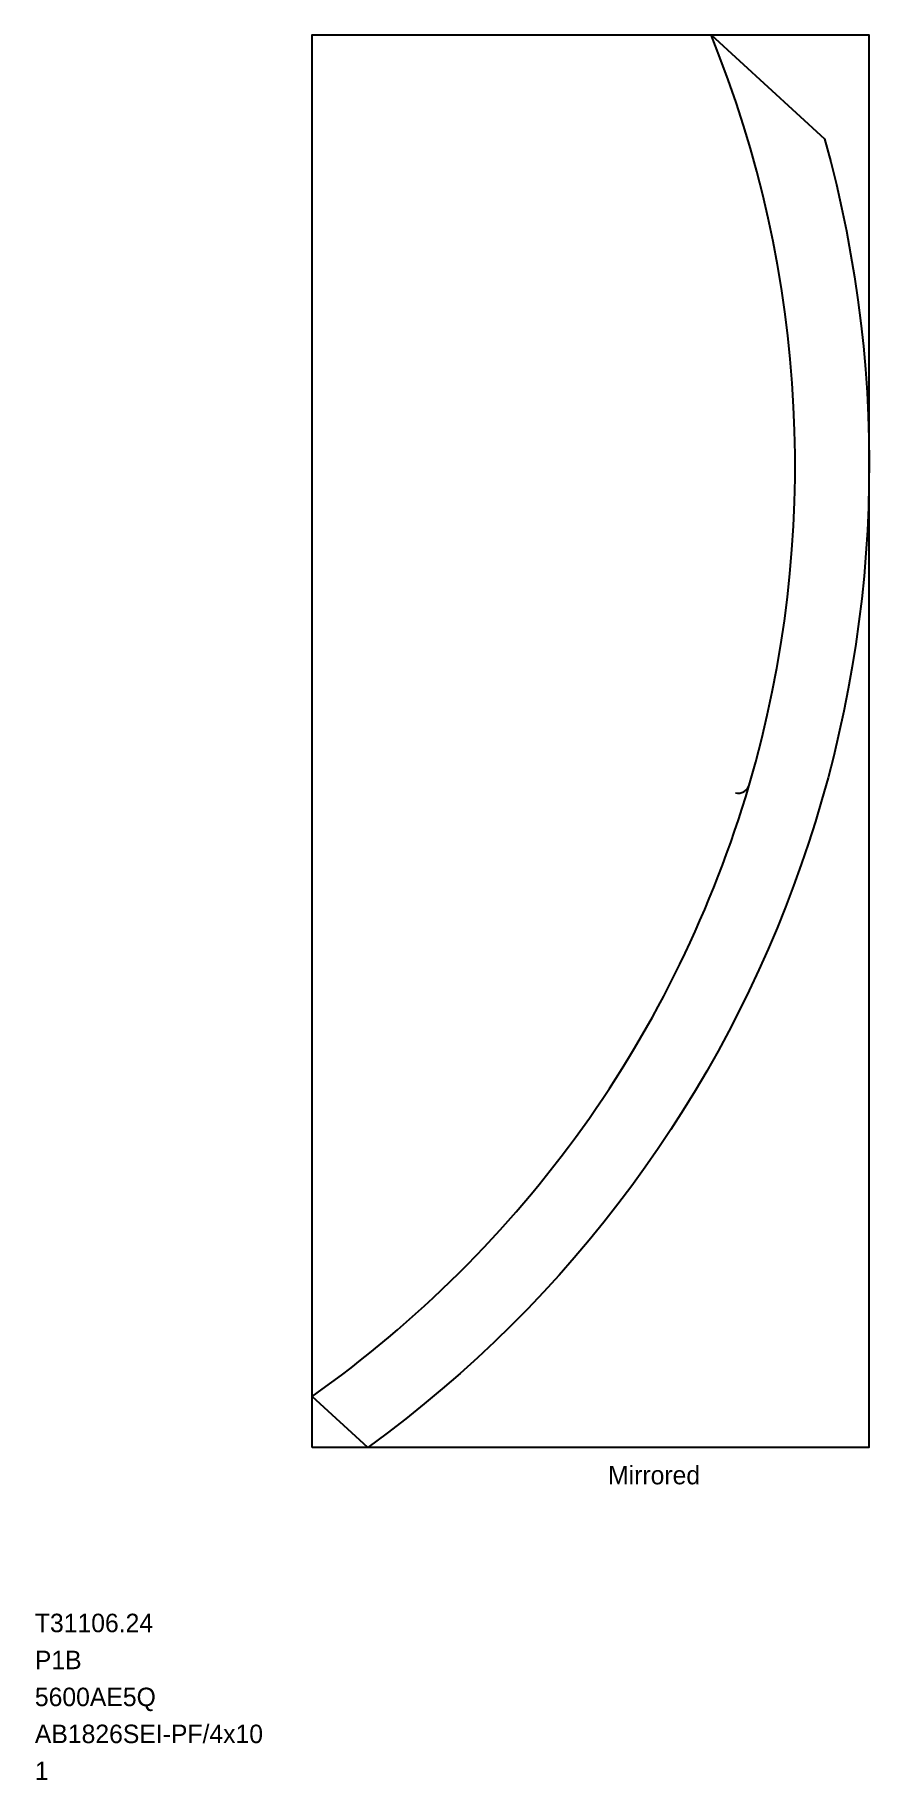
# Model space of a CAD drawing. Header units: metres. Extents: x -7.5 to 15.1, y -9 to 38.2.
import ezdxf

# ---------------------------------------------------------------- set-up
doc = ezdxf.new("R2010")
doc.units = ezdxf.units.M

msp = doc.modelspace()

# ---------------------------------------------------------------- linework, layer by layer
at = {"layer": 'BORDER_Z0P04', "color": 7}
msp.add_lwpolyline([(0, 0), (0, 38.2041), (15.0542, 38.2041), (15.0542, 0)], close=True, dxfattribs=at)
at = {"layer": 'ROUTE_Z0P25LT130RAMP', "color": 3}
msp.add_lwpolyline([(11.442778, 17.707464, 0.414213562), (11.815004, 17.911052, 0.169409314), (10.784668, 38.2041), (13.853491, 35.395658, -0.31333696), (1.508017, -0.000048), (0, 1.380018, 0.169409314), (11.815004, 17.911052)], format="xyb", dxfattribs=at)

# ---------------------------------------------------------------- texts
at = {"layer": 'DESCRIPTION', "color": 1}
msp.add_text('P1B', height=0.5, dxfattribs=at).set_placement((-7.5, -6))
at = {"layer": 'FILENAME', "color": 1}
msp.add_text('5600AE5Q', height=0.5, dxfattribs=at).set_placement((-7.5, -7))
at = {"layer": 'ITEMNUMBER', "color": 1}
msp.add_text('T31106.24', height=0.5, dxfattribs=at).set_placement((-7.5, -5))
at = {"layer": 'MATERIALNAME', "color": 1}
msp.add_text('AB1826SEI-PF/4x10', height=0.5, dxfattribs=at).set_placement((-7.5, -8))
at = {"layer": 'Qty', "color": 1}
msp.add_text('1', height=0.5, dxfattribs=at).set_placement((-7.5, -9))
at = {"layer": 'RUNFIELD', "color": 1}
msp.add_text('Mirrored', height=0.5, dxfattribs=at).set_placement((8, -1))

doc.saveas('drawing.dxf')
